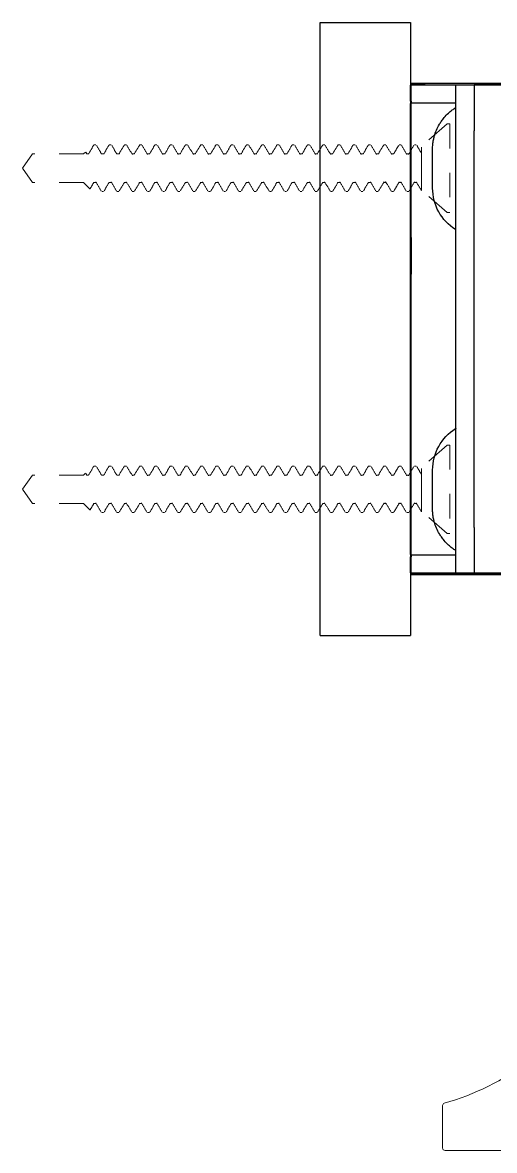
# Model space of a CAD drawing. Header units: inches. Extents: x -6.85 to -1.16, y -3.2 to 1.92.
# Drawn here: x -6.852 to -4.919, y -3.202 to 1.416 of the extents above; entities that cross this region are included whole.
import ezdxf

# ---------------------------------------------------------------- set-up
doc = ezdxf.new("R2010")
doc.units = ezdxf.units.IN
doc.header["$LTSCALE"] = 0.5
doc.header["$MEASUREMENT"] = 0
doc.linetypes.add('HIDDEN', pattern=[0.2, 0.1, -0.1])
doc.linetypes.add('HIDDEN2', pattern=[0.1875, 0.125, -0.0625])
doc.layers.get('0').update_dxf_attribs({"true_color": 0xc2ced6})
for name, color, linetype, lineweight in [('HEMBAR', 7, 'Continuous', 9), ('HEMBAR-ENDCAP', 7, 'Continuous', 9), ('SHADE-BRACKET', 7, 'Continuous', 30), ('SUB-BRACKET', 7, 'Continuous', 18), ('SUB-BRACKET_HARDWARE', 7, 'HIDDEN2', 5)]:
    doc.layers.add(name, color=color, linetype=linetype, lineweight=lineweight)
doc.layers.get('SUB-BRACKET').off()

# ---------------------------------------------------------------- blocks, each defined once
blk = doc.blocks.new('SCREW1-085580')
at = {"layer": 'SUB-BRACKET_HARDWARE', "extrusion": (0, 1, 0)}
for p, q in [((-5.4784, 2.9778), (-5.5844, 2.8856)), ((-5.4684, 2.9778), (-5.4784, 2.9778)), ((-5.4684, 2.9778), (-5.4684, 2.6158)), ((-6.9176, 2.8918), (-6.9254, 2.8918)), ((-6.8551, 2.8918), (-6.8629, 2.8918)), ((-6.7926, 2.8918), (-6.8004, 2.8918)), ((-6.7301, 2.8918), (-6.7379, 2.8918)), ((-6.6676, 2.8918), (-6.6754, 2.8918)), ((-6.6051, 2.8918), (-6.6129, 2.8918)), ((-6.5426, 2.8918), (-6.5504, 2.8918)), ((-6.4801, 2.8918), (-6.4879, 2.8918)), ((-6.4176, 2.8918), (-6.4254, 2.8918)), ((-6.3551, 2.8918), (-6.3629, 2.8918)), ((-6.2926, 2.8918), (-6.3004, 2.8918)), ((-6.2301, 2.8918), (-6.2379, 2.8918)), ((-6.1676, 2.8918), (-6.1754, 2.8918)), ((-6.1051, 2.8918), (-6.1129, 2.8918)), ((-6.0426, 2.8918), (-6.0504, 2.8918)), ((-5.9801, 2.8918), (-5.9879, 2.8918)), ((-5.9176, 2.8918), (-5.9254, 2.8918)), ((-5.8551, 2.8918), (-5.8629, 2.8918)), ((-5.7926, 2.8918), (-5.8004, 2.8918)), ((-5.7301, 2.8918), (-5.7379, 2.8918)), ((-5.6676, 2.8918), (-5.6754, 2.8918)), ((-5.6051, 2.8918), (-5.6129, 2.8918)), ((-5.5844, 2.7822), (-5.5844, 2.8856)), ((-7.2184, 2.7968), (-7.1776, 2.8551)), ((-6.9684, 2.8551), (-7.1776, 2.8551)), ((-6.9609, 2.8626), (-6.9684, 2.8551)), ((-6.9548, 2.8551), (-6.9587, 2.8617)), ((-6.9481, 2.8551), (-6.9548, 2.8551)), ((-6.8856, 2.8551), (-6.8949, 2.8551)), ((-6.8216, 2.8551), (-6.8324, 2.8551)), ((-6.7591, 2.8551), (-6.7699, 2.8551)), ((-6.6966, 2.8551), (-6.7074, 2.8551)), ((-6.6341, 2.8551), (-6.6449, 2.8551)), ((-6.5716, 2.8551), (-6.5824, 2.8551)), ((-6.5091, 2.8551), (-6.5199, 2.8551)), ((-6.4466, 2.8551), (-6.4574, 2.8551)), ((-6.3841, 2.8551), (-6.3949, 2.8551)), ((-6.3216, 2.8551), (-6.3324, 2.8551)), ((-6.2591, 2.8551), (-6.2699, 2.8551)), ((-6.1966, 2.8551), (-6.2074, 2.8551)), ((-6.1341, 2.8551), (-6.1449, 2.8551)), ((-6.0716, 2.8551), (-6.0824, 2.8551)), ((-6.0091, 2.8551), (-6.0199, 2.8551)), ((-5.9466, 2.8551), (-5.9574, 2.8551)), ((-5.8841, 2.8551), (-5.8949, 2.8551)), ((-5.8216, 2.8551), (-5.8324, 2.8551)), ((-5.7591, 2.8551), (-5.7699, 2.8551)), ((-5.6966, 2.8551), (-5.7074, 2.8551)), ((-5.6341, 2.8551), (-5.6464, 2.8551)), ((-7.2184, 2.7968), (-7.1776, 2.7385)), ((-6.9684, 2.7385), (-7.1776, 2.7385)), ((-6.9425, 2.7127), (-6.9684, 2.7385)), ((-6.9169, 2.7385), (-6.9276, 2.7385)), ((-6.8544, 2.7385), (-6.8651, 2.7385)), ((-6.7919, 2.7385), (-6.8026, 2.7385)), ((-6.7294, 2.7385), (-6.7401, 2.7385)), ((-6.6669, 2.7385), (-6.6776, 2.7385)), ((-6.6044, 2.7385), (-6.6151, 2.7385)), ((-6.5419, 2.7385), (-6.5526, 2.7385)), ((-6.4794, 2.7385), (-6.4901, 2.7385)), ((-6.4169, 2.7385), (-6.4276, 2.7385)), ((-6.3544, 2.7385), (-6.3651, 2.7385)), ((-6.2919, 2.7385), (-6.3026, 2.7385)), ((-6.2294, 2.7385), (-6.2401, 2.7385)), ((-6.1669, 2.7385), (-6.1776, 2.7385)), ((-6.1044, 2.7385), (-6.1151, 2.7385)), ((-6.0419, 2.7385), (-6.0526, 2.7385)), ((-5.9794, 2.7385), (-5.9901, 2.7385)), ((-5.9169, 2.7385), (-5.9276, 2.7385)), ((-5.8544, 2.7385), (-5.8651, 2.7385)), ((-5.7919, 2.7385), (-5.8026, 2.7385)), ((-5.7294, 2.7385), (-5.7401, 2.7385)), ((-5.7278, 2.7385), (-5.7294, 2.7385)), ((-5.6653, 2.7385), (-5.6776, 2.7385)), ((-5.6028, 2.7385), (-5.6151, 2.7385)), ((-5.5844, 2.7501), (-5.5844, 2.7051)), ((-6.8941, 2.7018), (-6.8863, 2.7018)), ((-6.8316, 2.7018), (-6.8238, 2.7018)), ((-6.7691, 2.7018), (-6.7613, 2.7018)), ((-6.7066, 2.7018), (-6.6988, 2.7018)), ((-6.6441, 2.7018), (-6.6363, 2.7018)), ((-6.5816, 2.7018), (-6.5738, 2.7018)), ((-6.5191, 2.7018), (-6.5113, 2.7018)), ((-6.4566, 2.7018), (-6.4488, 2.7018)), ((-6.3941, 2.7018), (-6.3863, 2.7018)), ((-6.3316, 2.7018), (-6.3238, 2.7018)), ((-6.2691, 2.7018), (-6.2613, 2.7018)), ((-6.2066, 2.7018), (-6.1988, 2.7018)), ((-6.1441, 2.7018), (-6.1363, 2.7018)), ((-6.0816, 2.7018), (-6.0738, 2.7018)), ((-6.0191, 2.7018), (-6.0113, 2.7018)), ((-5.9566, 2.7018), (-5.9488, 2.7018)), ((-5.8941, 2.7018), (-5.8863, 2.7018)), ((-5.8316, 2.7018), (-5.8238, 2.7018)), ((-5.7691, 2.7018), (-5.7613, 2.7018)), ((-5.7066, 2.7018), (-5.6988, 2.7018)), ((-5.6441, 2.7018), (-5.6363, 2.7018)), ((-5.4784, 2.6158), (-5.5844, 2.7079)), ((-5.4684, 2.6158), (-5.4784, 2.6158))]:
    blk.add_line(p, q, dxfattribs=at)
at = {"layer": 'SUB-BRACKET_HARDWARE'}
for points in [[(-6.9481, 2.8551), (-6.9411, 2.8667), (-6.9342, 2.8784), (-6.9273, 2.8902)], [(-6.9157, 2.8902), (-6.9083, 2.8776), (-6.9009, 2.8651), (-6.8949, 2.8551)], [(-6.8856, 2.8551), (-6.8786, 2.8667), (-6.8717, 2.8784), (-6.8648, 2.8902)], [(-6.8532, 2.8902), (-6.8458, 2.8776), (-6.8384, 2.8651), (-6.8324, 2.8551)], [(-6.8231, 2.8551), (-6.8161, 2.8667), (-6.8092, 2.8784), (-6.8023, 2.8902)], [(-6.7907, 2.8902), (-6.7833, 2.8776), (-6.7759, 2.8651), (-6.7684, 2.8527)], [(-6.7606, 2.8551), (-6.7536, 2.8667), (-6.7467, 2.8784), (-6.7398, 2.8902)], [(-6.7282, 2.8902), (-6.7208, 2.8776), (-6.7134, 2.8651), (-6.7059, 2.8527)], [(-6.6981, 2.8551), (-6.6911, 2.8667), (-6.6842, 2.8784), (-6.6773, 2.8902)], [(-6.6657, 2.8902), (-6.6583, 2.8776), (-6.6509, 2.8651), (-6.6434, 2.8527)], [(-6.6356, 2.8551), (-6.6286, 2.8667), (-6.6217, 2.8784), (-6.6148, 2.8902)], [(-6.6032, 2.8902), (-6.5958, 2.8776), (-6.5884, 2.8651), (-6.5809, 2.8527)], [(-6.5731, 2.8551), (-6.5661, 2.8667), (-6.5592, 2.8784), (-6.5523, 2.8902)], [(-6.5407, 2.8902), (-6.5333, 2.8776), (-6.5259, 2.8651), (-6.5184, 2.8527)], [(-6.5106, 2.8551), (-6.5036, 2.8667), (-6.4967, 2.8784), (-6.4898, 2.8902)], [(-6.4782, 2.8902), (-6.4708, 2.8776), (-6.4634, 2.8651), (-6.4559, 2.8527)], [(-6.4481, 2.8551), (-6.4411, 2.8667), (-6.4342, 2.8784), (-6.4273, 2.8902)], [(-6.4157, 2.8902), (-6.4083, 2.8776), (-6.4009, 2.8651), (-6.3934, 2.8527)], [(-6.3856, 2.8551), (-6.3786, 2.8667), (-6.3717, 2.8784), (-6.3648, 2.8902)], [(-6.3532, 2.8902), (-6.3458, 2.8776), (-6.3384, 2.8651), (-6.3309, 2.8527)], [(-6.3231, 2.8551), (-6.3161, 2.8667), (-6.3092, 2.8784), (-6.3023, 2.8902)], [(-6.2907, 2.8902), (-6.2833, 2.8776), (-6.2759, 2.8651), (-6.2684, 2.8527)], [(-6.2606, 2.8551), (-6.2536, 2.8667), (-6.2467, 2.8784), (-6.2398, 2.8902)], [(-6.2282, 2.8902), (-6.2208, 2.8776), (-6.2134, 2.8651), (-6.2059, 2.8527)], [(-6.1981, 2.8551), (-6.1911, 2.8667), (-6.1842, 2.8784), (-6.1773, 2.8902)], [(-6.1657, 2.8902), (-6.1583, 2.8776), (-6.1509, 2.8651), (-6.1434, 2.8527)], [(-6.1356, 2.8551), (-6.1286, 2.8667), (-6.1217, 2.8784), (-6.1148, 2.8902)], [(-6.1032, 2.8902), (-6.0958, 2.8776), (-6.0884, 2.8651), (-6.0809, 2.8527)], [(-6.0731, 2.8551), (-6.0661, 2.8667), (-6.0592, 2.8784), (-6.0523, 2.8902)], [(-6.0407, 2.8902), (-6.0333, 2.8776), (-6.0259, 2.8651), (-6.0184, 2.8527)], [(-6.0106, 2.8551), (-6.0036, 2.8667), (-5.9967, 2.8784), (-5.9898, 2.8902)], [(-5.9782, 2.8902), (-5.9708, 2.8776), (-5.9634, 2.8651), (-5.9559, 2.8527)], [(-5.9481, 2.8551), (-5.9411, 2.8667), (-5.9342, 2.8784), (-5.9273, 2.8902)], [(-5.9157, 2.8902), (-5.9083, 2.8776), (-5.9009, 2.8651), (-5.8934, 2.8527)], [(-5.8856, 2.8551), (-5.8786, 2.8667), (-5.8717, 2.8784), (-5.8648, 2.8902)], [(-5.8532, 2.8902), (-5.8458, 2.8776), (-5.8384, 2.8651), (-5.8309, 2.8527)], [(-5.8231, 2.8551), (-5.8161, 2.8667), (-5.8092, 2.8784), (-5.8023, 2.8902)], [(-5.7907, 2.8902), (-5.7833, 2.8776), (-5.7759, 2.8651), (-5.7684, 2.8527)], [(-5.7606, 2.8551), (-5.7536, 2.8667), (-5.7467, 2.8784), (-5.7398, 2.8902)], [(-5.7282, 2.8902), (-5.7208, 2.8776), (-5.7134, 2.8651), (-5.7059, 2.8527)], [(-5.6981, 2.8551), (-5.6958, 2.8588), (-5.6936, 2.8626), (-5.6914, 2.8663)], [(-5.6914, 2.8663), (-5.6867, 2.8743), (-5.682, 2.8822), (-5.6773, 2.8902)], [(-5.6657, 2.8902), (-5.6583, 2.8776), (-5.6509, 2.8651), (-5.6434, 2.8527)], [(-5.637, 2.8527), (-5.6295, 2.8651), (-5.6222, 2.8776), (-5.6148, 2.8902)], [(-5.6032, 2.8902), (-5.5969, 2.8796), (-5.5907, 2.8689), (-5.5844, 2.8584)], [(-5.5844, 2.782), (-5.5844, 2.782), (-5.5844, 2.7821), (-5.5844, 2.7822)], [(-6.9261, 2.7385), (-6.9312, 2.7301), (-6.9362, 2.7216), (-6.9412, 2.7131)], [(-6.8961, 2.7034), (-6.9034, 2.7159), (-6.9108, 2.7284), (-6.9183, 2.7409)], [(-6.8636, 2.7385), (-6.8706, 2.7268), (-6.8775, 2.7151), (-6.8844, 2.7034)], [(-6.8336, 2.7034), (-6.8409, 2.7159), (-6.8483, 2.7284), (-6.8558, 2.7409)], [(-6.8011, 2.7385), (-6.8081, 2.7268), (-6.815, 2.7151), (-6.8219, 2.7034)], [(-6.7711, 2.7034), (-6.7784, 2.7159), (-6.7858, 2.7284), (-6.7933, 2.7409)], [(-6.7386, 2.7385), (-6.7456, 2.7268), (-6.7525, 2.7151), (-6.7594, 2.7034)], [(-6.7086, 2.7034), (-6.7159, 2.7159), (-6.7233, 2.7284), (-6.7308, 2.7409)], [(-6.6761, 2.7385), (-6.6831, 2.7268), (-6.69, 2.7151), (-6.6969, 2.7034)], [(-6.6461, 2.7034), (-6.6534, 2.7159), (-6.6608, 2.7284), (-6.6683, 2.7409)], [(-6.6136, 2.7385), (-6.6206, 2.7268), (-6.6275, 2.7151), (-6.6344, 2.7034)], [(-6.5836, 2.7034), (-6.5909, 2.7159), (-6.5983, 2.7284), (-6.6058, 2.7409)], [(-6.5511, 2.7385), (-6.5581, 2.7268), (-6.565, 2.7151), (-6.5719, 2.7034)], [(-6.5211, 2.7034), (-6.5284, 2.7159), (-6.5358, 2.7284), (-6.5433, 2.7409)], [(-6.4886, 2.7385), (-6.4956, 2.7268), (-6.5025, 2.7151), (-6.5094, 2.7034)], [(-6.4586, 2.7034), (-6.4659, 2.7159), (-6.4733, 2.7284), (-6.4808, 2.7409)], [(-6.4261, 2.7385), (-6.4331, 2.7268), (-6.44, 2.7151), (-6.4469, 2.7034)], [(-6.3961, 2.7034), (-6.4034, 2.7159), (-6.4108, 2.7284), (-6.4183, 2.7409)], [(-6.3636, 2.7385), (-6.3706, 2.7268), (-6.3775, 2.7151), (-6.3844, 2.7034)], [(-6.3336, 2.7034), (-6.3409, 2.7159), (-6.3483, 2.7284), (-6.3558, 2.7409)], [(-6.3011, 2.7385), (-6.3081, 2.7268), (-6.315, 2.7151), (-6.3219, 2.7034)], [(-6.2711, 2.7034), (-6.2784, 2.7159), (-6.2858, 2.7284), (-6.2933, 2.7409)], [(-6.2386, 2.7385), (-6.2456, 2.7268), (-6.2525, 2.7151), (-6.2594, 2.7034)], [(-6.2086, 2.7034), (-6.2159, 2.7159), (-6.2233, 2.7284), (-6.2308, 2.7409)], [(-6.1761, 2.7385), (-6.1831, 2.7268), (-6.19, 2.7151), (-6.1969, 2.7034)], [(-6.1461, 2.7034), (-6.1534, 2.7159), (-6.1608, 2.7284), (-6.1683, 2.7409)], [(-6.1136, 2.7385), (-6.1206, 2.7268), (-6.1275, 2.7151), (-6.1344, 2.7034)], [(-6.0836, 2.7034), (-6.0909, 2.7159), (-6.0983, 2.7284), (-6.1058, 2.7409)], [(-6.0511, 2.7385), (-6.0581, 2.7268), (-6.065, 2.7151), (-6.0719, 2.7034)], [(-6.0211, 2.7034), (-6.0284, 2.7159), (-6.0358, 2.7284), (-6.0433, 2.7409)], [(-5.9886, 2.7385), (-5.9956, 2.7268), (-6.0025, 2.7151), (-6.0094, 2.7034)], [(-5.9586, 2.7034), (-5.9659, 2.7159), (-5.9733, 2.7284), (-5.9808, 2.7409)], [(-5.9261, 2.7385), (-5.9331, 2.7268), (-5.94, 2.7151), (-5.9469, 2.7034)], [(-5.8961, 2.7034), (-5.9034, 2.7159), (-5.9108, 2.7284), (-5.9183, 2.7409)], [(-5.8636, 2.7385), (-5.8706, 2.7268), (-5.8775, 2.7151), (-5.8844, 2.7034)], [(-5.8336, 2.7034), (-5.8409, 2.7159), (-5.8483, 2.7284), (-5.8558, 2.7409)], [(-5.8011, 2.7385), (-5.8081, 2.7268), (-5.815, 2.7151), (-5.8219, 2.7034)], [(-5.7711, 2.7034), (-5.7784, 2.7159), (-5.7858, 2.7284), (-5.7933, 2.7409)], [(-5.7386, 2.7385), (-5.7456, 2.7268), (-5.7525, 2.7151), (-5.7594, 2.7034)], [(-5.7372, 2.7409), (-5.7377, 2.7401), (-5.7381, 2.7393), (-5.7386, 2.7385)], [(-5.7086, 2.7034), (-5.7159, 2.7159), (-5.7233, 2.7284), (-5.7308, 2.7409)], [(-5.6747, 2.7409), (-5.6803, 2.7316), (-5.6858, 2.7222), (-5.6914, 2.7129)], [(-5.6461, 2.7034), (-5.6534, 2.7159), (-5.6608, 2.7284), (-5.6683, 2.7409)], [(-5.6122, 2.7409), (-5.6197, 2.7284), (-5.6271, 2.7159), (-5.6344, 2.7034)], [(-5.5844, 2.7048), (-5.5915, 2.7168), (-5.5986, 2.7289), (-5.6058, 2.7409)], [(-5.6914, 2.7129), (-5.6932, 2.7097), (-5.6951, 2.7066), (-5.6969, 2.7034)]]:
    blk.add_open_spline(points, degree=3, dxfattribs=at)
for points, knots in [([(-6.9273, 2.8902), (-6.9272, 2.8903), (-6.9271, 2.8904), (-6.9265, 2.8914), (-6.9259, 2.8918), (-6.9254, 2.8918)], [-0.04485814, -0.04485814, -0.04485814, -0.04485814, -0.03905563, -0.03905563, 0, 0, 0, 0]), ([(-6.8648, 2.8902), (-6.8647, 2.8904), (-6.8646, 2.8905), (-6.8639, 2.8914), (-6.8634, 2.8918), (-6.8629, 2.8918)], [-0.04485565, -0.04485565, -0.04485565, -0.04485565, -0.03658698, -0.03658698, 0, 0, 0, 0]), ([(-6.8023, 2.8902), (-6.8022, 2.8904), (-6.8021, 2.8905), (-6.8014, 2.8914), (-6.8009, 2.8918), (-6.8004, 2.8918)], [-0.04485565, -0.04485565, -0.04485565, -0.04485565, -0.03658698, -0.03658698, 0, 0, 0, 0]), ([(-6.7398, 2.8902), (-6.7397, 2.8904), (-6.7396, 2.8905), (-6.7389, 2.8914), (-6.7384, 2.8918), (-6.7379, 2.8918)], [-0.04485565, -0.04485565, -0.04485565, -0.04485565, -0.03658698, -0.03658698, 0, 0, 0, 0]), ([(-6.6773, 2.8902), (-6.6772, 2.8904), (-6.6771, 2.8905), (-6.6764, 2.8914), (-6.6759, 2.8918), (-6.6754, 2.8918)], [-0.04485565, -0.04485565, -0.04485565, -0.04485565, -0.03658698, -0.03658698, 0, 0, 0, 0]), ([(-6.6148, 2.8902), (-6.6147, 2.8904), (-6.6146, 2.8905), (-6.6139, 2.8914), (-6.6134, 2.8918), (-6.6129, 2.8918)], [-0.04485565, -0.04485565, -0.04485565, -0.04485565, -0.03658698, -0.03658698, 0, 0, 0, 0]), ([(-6.5523, 2.8902), (-6.5522, 2.8904), (-6.5521, 2.8905), (-6.5514, 2.8914), (-6.5509, 2.8918), (-6.5504, 2.8918)], [-0.04485565, -0.04485565, -0.04485565, -0.04485565, -0.03658698, -0.03658698, 0, 0, 0, 0]), ([(-6.4898, 2.8902), (-6.4897, 2.8904), (-6.4896, 2.8905), (-6.4889, 2.8914), (-6.4884, 2.8918), (-6.4879, 2.8918)], [-0.04485565, -0.04485565, -0.04485565, -0.04485565, -0.03658698, -0.03658698, 0, 0, 0, 0]), ([(-6.4273, 2.8902), (-6.4272, 2.8904), (-6.4271, 2.8905), (-6.4264, 2.8914), (-6.4259, 2.8918), (-6.4254, 2.8918)], [-0.04485565, -0.04485565, -0.04485565, -0.04485565, -0.03658698, -0.03658698, 0, 0, 0, 0]), ([(-6.3648, 2.8902), (-6.3647, 2.8904), (-6.3646, 2.8905), (-6.3639, 2.8914), (-6.3634, 2.8918), (-6.3629, 2.8918)], [-0.04485565, -0.04485565, -0.04485565, -0.04485565, -0.03658698, -0.03658698, 0, 0, 0, 0]), ([(-6.3023, 2.8902), (-6.3022, 2.8904), (-6.3021, 2.8905), (-6.3014, 2.8914), (-6.3009, 2.8918), (-6.3004, 2.8918)], [-0.04485565, -0.04485565, -0.04485565, -0.04485565, -0.03658698, -0.03658698, 0, 0, 0, 0]), ([(-6.2398, 2.8902), (-6.2397, 2.8904), (-6.2396, 2.8905), (-6.2389, 2.8914), (-6.2384, 2.8918), (-6.2379, 2.8918)], [-0.04485565, -0.04485565, -0.04485565, -0.04485565, -0.03658698, -0.03658698, 0, 0, 0, 0]), ([(-6.1773, 2.8902), (-6.1772, 2.8904), (-6.1771, 2.8905), (-6.1764, 2.8914), (-6.1759, 2.8918), (-6.1754, 2.8918)], [-0.04485565, -0.04485565, -0.04485565, -0.04485565, -0.03658698, -0.03658698, 0, 0, 0, 0]), ([(-6.1148, 2.8902), (-6.1147, 2.8904), (-6.1146, 2.8905), (-6.1139, 2.8914), (-6.1134, 2.8918), (-6.1129, 2.8918)], [-0.04485565, -0.04485565, -0.04485565, -0.04485565, -0.03658698, -0.03658698, 0, 0, 0, 0]), ([(-6.0523, 2.8902), (-6.0522, 2.8904), (-6.0521, 2.8905), (-6.0514, 2.8914), (-6.0509, 2.8918), (-6.0504, 2.8918)], [-0.04485565, -0.04485565, -0.04485565, -0.04485565, -0.03658698, -0.03658698, 0, 0, 0, 0]), ([(-5.9898, 2.8902), (-5.9897, 2.8904), (-5.9896, 2.8905), (-5.9889, 2.8914), (-5.9884, 2.8918), (-5.9879, 2.8918)], [-0.04485565, -0.04485565, -0.04485565, -0.04485565, -0.03658698, -0.03658698, 0, 0, 0, 0]), ([(-5.9273, 2.8902), (-5.9272, 2.8904), (-5.9271, 2.8905), (-5.9264, 2.8914), (-5.9259, 2.8918), (-5.9254, 2.8918)], [-0.04485565, -0.04485565, -0.04485565, -0.04485565, -0.03658698, -0.03658698, 0, 0, 0, 0]), ([(-5.8648, 2.8902), (-5.8647, 2.8904), (-5.8646, 2.8905), (-5.8639, 2.8914), (-5.8634, 2.8918), (-5.8629, 2.8918)], [-0.04485565, -0.04485565, -0.04485565, -0.04485565, -0.03658698, -0.03658698, 0, 0, 0, 0]), ([(-5.8023, 2.8902), (-5.8022, 2.8904), (-5.8021, 2.8905), (-5.8014, 2.8914), (-5.8009, 2.8918), (-5.8004, 2.8918)], [-0.04485565, -0.04485565, -0.04485565, -0.04485565, -0.03658698, -0.03658698, 0, 0, 0, 0]), ([(-5.7398, 2.8902), (-5.7397, 2.8904), (-5.7396, 2.8905), (-5.7389, 2.8914), (-5.7384, 2.8918), (-5.7379, 2.8918)], [-0.04485565, -0.04485565, -0.04485565, -0.04485565, -0.03658698, -0.03658698, 0, 0, 0, 0]), ([(-5.5844, 2.782), (-5.5844, 2.7766), (-5.5844, 2.7713), (-5.5844, 2.7606), (-5.5844, 2.7553), (-5.5844, 2.7501)], [0.00052677, 0.00052677, 0.00052677, 0.00052677, 0.041336, 0.041336, 0.08267188, 0.08267188, 0.08267188, 0.08267188]), ([(-5.7278, 2.7385), (-5.7284, 2.7385), (-5.7289, 2.7387), (-5.7299, 2.7396), (-5.7303, 2.7401), (-5.7308, 2.7409)], [0, 0, 0, 0, 0.02263878, 0.02263878, 0.04305706, 0.04305706, 0.04305706, 0.04305706]), ([(-6.9425, 2.7127), (-6.9421, 2.7122), (-6.9417, 2.7124), (-6.9412, 2.7131), (-6.9412, 2.7131), (-6.9412, 2.7131)], [0, 0, 0, 0, 0.04340202, 0.04340202, 0.04418271, 0.04418271, 0.04418271, 0.04418271])]:
    blk.add_open_spline(points, degree=3, knots=knots, dxfattribs=at)
blk = doc.blocks.new('SCREW2-085580')
at = {"layer": 'SUB-BRACKET_HARDWARE', "extrusion": (0, 1, 0)}
for p, q in [((-5.4784, 1.6628), (-5.5844, 1.5706)), ((-5.4684, 1.6628), (-5.4784, 1.6628)), ((-5.4684, 1.6628), (-5.4684, 1.3008)), ((-6.9176, 1.5768), (-6.9254, 1.5768)), ((-6.8551, 1.5768), (-6.8629, 1.5768)), ((-6.7926, 1.5768), (-6.8004, 1.5768)), ((-6.7301, 1.5768), (-6.7379, 1.5768)), ((-6.6676, 1.5768), (-6.6754, 1.5768)), ((-6.6051, 1.5768), (-6.6129, 1.5768)), ((-6.5426, 1.5768), (-6.5504, 1.5768)), ((-6.4801, 1.5768), (-6.4879, 1.5768)), ((-6.4176, 1.5768), (-6.4254, 1.5768)), ((-6.3551, 1.5768), (-6.3629, 1.5768)), ((-6.2926, 1.5768), (-6.3004, 1.5768)), ((-6.2301, 1.5768), (-6.2379, 1.5768)), ((-6.1676, 1.5768), (-6.1754, 1.5768)), ((-6.1051, 1.5768), (-6.1129, 1.5768)), ((-6.0426, 1.5768), (-6.0504, 1.5768)), ((-5.9801, 1.5768), (-5.9879, 1.5768)), ((-5.9176, 1.5768), (-5.9254, 1.5768)), ((-5.8551, 1.5768), (-5.8629, 1.5768)), ((-5.7926, 1.5768), (-5.8004, 1.5768)), ((-5.7301, 1.5768), (-5.7379, 1.5768)), ((-5.6676, 1.5768), (-5.6754, 1.5768)), ((-5.6051, 1.5768), (-5.6129, 1.5768)), ((-5.5844, 1.4672), (-5.5844, 1.5706)), ((-7.2184, 1.4818), (-7.1776, 1.5401)), ((-6.9684, 1.5401), (-7.1776, 1.5401)), ((-6.9609, 1.5476), (-6.9684, 1.5401)), ((-6.9548, 1.5401), (-6.9587, 1.5467)), ((-6.9481, 1.5401), (-6.9548, 1.5401)), ((-6.8856, 1.5401), (-6.8949, 1.5401)), ((-6.8216, 1.5401), (-6.8324, 1.5401)), ((-6.7591, 1.5401), (-6.7699, 1.5401)), ((-6.6966, 1.5401), (-6.7074, 1.5401)), ((-6.6341, 1.5401), (-6.6449, 1.5401)), ((-6.5716, 1.5401), (-6.5824, 1.5401)), ((-6.5091, 1.5401), (-6.5199, 1.5401)), ((-6.4466, 1.5401), (-6.4574, 1.5401)), ((-6.3841, 1.5401), (-6.3949, 1.5401)), ((-6.3216, 1.5401), (-6.3324, 1.5401)), ((-6.2591, 1.5401), (-6.2699, 1.5401)), ((-6.1966, 1.5401), (-6.2074, 1.5401)), ((-6.1341, 1.5401), (-6.1449, 1.5401)), ((-6.0716, 1.5401), (-6.0824, 1.5401)), ((-6.0091, 1.5401), (-6.0199, 1.5401)), ((-5.9466, 1.5401), (-5.9574, 1.5401)), ((-5.8841, 1.5401), (-5.8949, 1.5401)), ((-5.8216, 1.5401), (-5.8324, 1.5401)), ((-5.7591, 1.5401), (-5.7699, 1.5401)), ((-5.6966, 1.5401), (-5.7074, 1.5401)), ((-5.6341, 1.5401), (-5.6464, 1.5401)), ((-7.2184, 1.4818), (-7.1776, 1.4235)), ((-5.5844, 1.4351), (-5.5844, 1.3901)), ((-6.9684, 1.4235), (-7.1776, 1.4235)), ((-6.9425, 1.3977), (-6.9684, 1.4235)), ((-6.9169, 1.4235), (-6.9276, 1.4235)), ((-6.8941, 1.3868), (-6.8863, 1.3868)), ((-6.8544, 1.4235), (-6.8651, 1.4235)), ((-6.8316, 1.3868), (-6.8238, 1.3868)), ((-6.7919, 1.4235), (-6.8026, 1.4235)), ((-6.7691, 1.3868), (-6.7613, 1.3868)), ((-6.7294, 1.4235), (-6.7401, 1.4235)), ((-6.7066, 1.3868), (-6.6988, 1.3868)), ((-6.6669, 1.4235), (-6.6776, 1.4235)), ((-6.6441, 1.3868), (-6.6363, 1.3868)), ((-6.6044, 1.4235), (-6.6151, 1.4235)), ((-6.5816, 1.3868), (-6.5738, 1.3868)), ((-6.5419, 1.4235), (-6.5526, 1.4235)), ((-6.5191, 1.3868), (-6.5113, 1.3868)), ((-6.4794, 1.4235), (-6.4901, 1.4235)), ((-6.4566, 1.3868), (-6.4488, 1.3868)), ((-6.4169, 1.4235), (-6.4276, 1.4235)), ((-6.3941, 1.3868), (-6.3863, 1.3868)), ((-6.3544, 1.4235), (-6.3651, 1.4235)), ((-6.3316, 1.3868), (-6.3238, 1.3868)), ((-6.2919, 1.4235), (-6.3026, 1.4235)), ((-6.2691, 1.3868), (-6.2613, 1.3868)), ((-6.2294, 1.4235), (-6.2401, 1.4235)), ((-6.2066, 1.3868), (-6.1988, 1.3868)), ((-6.1669, 1.4235), (-6.1776, 1.4235)), ((-6.1441, 1.3868), (-6.1363, 1.3868)), ((-6.1044, 1.4235), (-6.1151, 1.4235)), ((-6.0816, 1.3868), (-6.0738, 1.3868)), ((-6.0419, 1.4235), (-6.0526, 1.4235)), ((-6.0191, 1.3868), (-6.0113, 1.3868)), ((-5.9794, 1.4235), (-5.9901, 1.4235)), ((-5.9566, 1.3868), (-5.9488, 1.3868)), ((-5.9169, 1.4235), (-5.9276, 1.4235)), ((-5.8941, 1.3868), (-5.8863, 1.3868)), ((-5.8544, 1.4235), (-5.8651, 1.4235)), ((-5.8316, 1.3868), (-5.8238, 1.3868)), ((-5.7919, 1.4235), (-5.8026, 1.4235)), ((-5.7691, 1.3868), (-5.7613, 1.3868)), ((-5.7294, 1.4235), (-5.7401, 1.4235)), ((-5.7278, 1.4235), (-5.7294, 1.4235)), ((-5.7066, 1.3868), (-5.6988, 1.3868)), ((-5.6653, 1.4235), (-5.6776, 1.4235)), ((-5.6441, 1.3868), (-5.6363, 1.3868)), ((-5.6028, 1.4235), (-5.6151, 1.4235)), ((-5.4784, 1.3008), (-5.5844, 1.3929)), ((-5.4684, 1.3008), (-5.4784, 1.3008))]:
    blk.add_line(p, q, dxfattribs=at)
at = {"layer": 'SUB-BRACKET_HARDWARE'}
for points in [[(-6.9481, 1.5401), (-6.9411, 1.5517), (-6.9342, 1.5634), (-6.9273, 1.5752)], [(-6.9157, 1.5752), (-6.9083, 1.5626), (-6.9009, 1.5501), (-6.8949, 1.5401)], [(-6.8856, 1.5401), (-6.8786, 1.5517), (-6.8717, 1.5634), (-6.8648, 1.5752)], [(-6.8532, 1.5752), (-6.8458, 1.5626), (-6.8384, 1.5501), (-6.8324, 1.5401)], [(-6.8231, 1.5401), (-6.8161, 1.5517), (-6.8092, 1.5634), (-6.8023, 1.5752)], [(-6.7907, 1.5752), (-6.7833, 1.5626), (-6.7759, 1.5501), (-6.7684, 1.5377)], [(-6.7606, 1.5401), (-6.7536, 1.5517), (-6.7467, 1.5634), (-6.7398, 1.5752)], [(-6.7282, 1.5752), (-6.7208, 1.5626), (-6.7134, 1.5501), (-6.7059, 1.5377)], [(-6.6981, 1.5401), (-6.6911, 1.5517), (-6.6842, 1.5634), (-6.6773, 1.5752)], [(-6.6657, 1.5752), (-6.6583, 1.5626), (-6.6509, 1.5501), (-6.6434, 1.5377)], [(-6.6356, 1.5401), (-6.6286, 1.5517), (-6.6217, 1.5634), (-6.6148, 1.5752)], [(-6.6032, 1.5752), (-6.5958, 1.5626), (-6.5884, 1.5501), (-6.5809, 1.5377)], [(-6.5731, 1.5401), (-6.5661, 1.5517), (-6.5592, 1.5634), (-6.5523, 1.5752)], [(-6.5407, 1.5752), (-6.5333, 1.5626), (-6.5259, 1.5501), (-6.5184, 1.5377)], [(-6.5106, 1.5401), (-6.5036, 1.5517), (-6.4967, 1.5634), (-6.4898, 1.5752)], [(-6.4782, 1.5752), (-6.4708, 1.5626), (-6.4634, 1.5501), (-6.4559, 1.5377)], [(-6.4481, 1.5401), (-6.4411, 1.5517), (-6.4342, 1.5634), (-6.4273, 1.5752)], [(-6.4157, 1.5752), (-6.4083, 1.5626), (-6.4009, 1.5501), (-6.3934, 1.5377)], [(-6.3856, 1.5401), (-6.3786, 1.5517), (-6.3717, 1.5634), (-6.3648, 1.5752)], [(-6.3532, 1.5752), (-6.3458, 1.5626), (-6.3384, 1.5501), (-6.3309, 1.5377)], [(-6.3231, 1.5401), (-6.3161, 1.5517), (-6.3092, 1.5634), (-6.3023, 1.5752)], [(-6.2907, 1.5752), (-6.2833, 1.5626), (-6.2759, 1.5501), (-6.2684, 1.5377)], [(-6.2606, 1.5401), (-6.2536, 1.5517), (-6.2467, 1.5634), (-6.2398, 1.5752)], [(-6.2282, 1.5752), (-6.2208, 1.5626), (-6.2134, 1.5501), (-6.2059, 1.5377)], [(-6.1981, 1.5401), (-6.1911, 1.5517), (-6.1842, 1.5634), (-6.1773, 1.5752)], [(-6.1657, 1.5752), (-6.1583, 1.5626), (-6.1509, 1.5501), (-6.1434, 1.5377)], [(-6.1356, 1.5401), (-6.1286, 1.5517), (-6.1217, 1.5634), (-6.1148, 1.5752)], [(-6.1032, 1.5752), (-6.0958, 1.5626), (-6.0884, 1.5501), (-6.0809, 1.5377)], [(-6.0731, 1.5401), (-6.0661, 1.5517), (-6.0592, 1.5634), (-6.0523, 1.5752)], [(-6.0407, 1.5752), (-6.0333, 1.5626), (-6.0259, 1.5501), (-6.0184, 1.5377)], [(-6.0106, 1.5401), (-6.0036, 1.5517), (-5.9967, 1.5634), (-5.9898, 1.5752)], [(-5.9782, 1.5752), (-5.9708, 1.5626), (-5.9634, 1.5501), (-5.9559, 1.5377)], [(-5.9481, 1.5401), (-5.9411, 1.5517), (-5.9342, 1.5634), (-5.9273, 1.5752)], [(-5.9157, 1.5752), (-5.9083, 1.5626), (-5.9009, 1.5501), (-5.8934, 1.5377)], [(-5.8856, 1.5401), (-5.8786, 1.5517), (-5.8717, 1.5634), (-5.8648, 1.5752)], [(-5.8532, 1.5752), (-5.8458, 1.5626), (-5.8384, 1.5501), (-5.8309, 1.5377)], [(-5.8231, 1.5401), (-5.8161, 1.5517), (-5.8092, 1.5634), (-5.8023, 1.5752)], [(-5.7907, 1.5752), (-5.7833, 1.5626), (-5.7759, 1.5501), (-5.7684, 1.5377)], [(-5.7606, 1.5401), (-5.7536, 1.5517), (-5.7467, 1.5634), (-5.7398, 1.5752)], [(-5.7282, 1.5752), (-5.7208, 1.5626), (-5.7134, 1.5501), (-5.7059, 1.5377)], [(-5.6914, 1.5513), (-5.6867, 1.5593), (-5.682, 1.5672), (-5.6773, 1.5752)], [(-5.6657, 1.5752), (-5.6583, 1.5626), (-5.6509, 1.5501), (-5.6434, 1.5377)], [(-5.637, 1.5377), (-5.6295, 1.5501), (-5.6222, 1.5626), (-5.6148, 1.5752)], [(-5.6032, 1.5752), (-5.5969, 1.5646), (-5.5907, 1.5539), (-5.5844, 1.5434)], [(-5.6981, 1.5401), (-5.6958, 1.5438), (-5.6936, 1.5476), (-5.6914, 1.5513)], [(-5.5844, 1.467), (-5.5844, 1.467), (-5.5844, 1.4671), (-5.5844, 1.4672)], [(-6.9261, 1.4235), (-6.9312, 1.4151), (-6.9362, 1.4066), (-6.9412, 1.3981)], [(-6.8961, 1.3884), (-6.9034, 1.4009), (-6.9108, 1.4134), (-6.9183, 1.4259)], [(-6.8636, 1.4235), (-6.8706, 1.4118), (-6.8775, 1.4001), (-6.8844, 1.3884)], [(-6.8336, 1.3884), (-6.8409, 1.4009), (-6.8483, 1.4134), (-6.8558, 1.4259)], [(-6.8011, 1.4235), (-6.8081, 1.4118), (-6.815, 1.4001), (-6.8219, 1.3884)], [(-6.7711, 1.3884), (-6.7784, 1.4009), (-6.7858, 1.4134), (-6.7933, 1.4259)], [(-6.7386, 1.4235), (-6.7456, 1.4118), (-6.7525, 1.4001), (-6.7594, 1.3884)], [(-6.7086, 1.3884), (-6.7159, 1.4009), (-6.7233, 1.4134), (-6.7308, 1.4259)], [(-6.6761, 1.4235), (-6.6831, 1.4118), (-6.69, 1.4001), (-6.6969, 1.3884)], [(-6.6461, 1.3884), (-6.6534, 1.4009), (-6.6608, 1.4134), (-6.6683, 1.4259)], [(-6.6136, 1.4235), (-6.6206, 1.4118), (-6.6275, 1.4001), (-6.6344, 1.3884)], [(-6.5836, 1.3884), (-6.5909, 1.4009), (-6.5983, 1.4134), (-6.6058, 1.4259)], [(-6.5511, 1.4235), (-6.5581, 1.4118), (-6.565, 1.4001), (-6.5719, 1.3884)], [(-6.5211, 1.3884), (-6.5284, 1.4009), (-6.5358, 1.4134), (-6.5433, 1.4259)], [(-6.4886, 1.4235), (-6.4956, 1.4118), (-6.5025, 1.4001), (-6.5094, 1.3884)], [(-6.4586, 1.3884), (-6.4659, 1.4009), (-6.4733, 1.4134), (-6.4808, 1.4259)], [(-6.4261, 1.4235), (-6.4331, 1.4118), (-6.44, 1.4001), (-6.4469, 1.3884)], [(-6.3961, 1.3884), (-6.4034, 1.4009), (-6.4108, 1.4134), (-6.4183, 1.4259)], [(-6.3636, 1.4235), (-6.3706, 1.4118), (-6.3775, 1.4001), (-6.3844, 1.3884)], [(-6.3336, 1.3884), (-6.3409, 1.4009), (-6.3483, 1.4134), (-6.3558, 1.4259)], [(-6.3011, 1.4235), (-6.3081, 1.4118), (-6.315, 1.4001), (-6.3219, 1.3884)], [(-6.2711, 1.3884), (-6.2784, 1.4009), (-6.2858, 1.4134), (-6.2933, 1.4259)], [(-6.2386, 1.4235), (-6.2456, 1.4118), (-6.2525, 1.4001), (-6.2594, 1.3884)], [(-6.2086, 1.3884), (-6.2159, 1.4009), (-6.2233, 1.4134), (-6.2308, 1.4259)], [(-6.1761, 1.4235), (-6.1831, 1.4118), (-6.19, 1.4001), (-6.1969, 1.3884)], [(-6.1461, 1.3884), (-6.1534, 1.4009), (-6.1608, 1.4134), (-6.1683, 1.4259)], [(-6.1136, 1.4235), (-6.1206, 1.4118), (-6.1275, 1.4001), (-6.1344, 1.3884)], [(-6.0836, 1.3884), (-6.0909, 1.4009), (-6.0983, 1.4134), (-6.1058, 1.4259)], [(-6.0511, 1.4235), (-6.0581, 1.4118), (-6.065, 1.4001), (-6.0719, 1.3884)], [(-6.0211, 1.3884), (-6.0284, 1.4009), (-6.0358, 1.4134), (-6.0433, 1.4259)], [(-5.9886, 1.4235), (-5.9956, 1.4118), (-6.0025, 1.4001), (-6.0094, 1.3884)], [(-5.9586, 1.3884), (-5.9659, 1.4009), (-5.9733, 1.4134), (-5.9808, 1.4259)], [(-5.9261, 1.4235), (-5.9331, 1.4118), (-5.94, 1.4001), (-5.9469, 1.3884)], [(-5.8961, 1.3884), (-5.9034, 1.4009), (-5.9108, 1.4134), (-5.9183, 1.4259)], [(-5.8636, 1.4235), (-5.8706, 1.4118), (-5.8775, 1.4001), (-5.8844, 1.3884)], [(-5.8336, 1.3884), (-5.8409, 1.4009), (-5.8483, 1.4134), (-5.8558, 1.4259)], [(-5.8011, 1.4235), (-5.8081, 1.4118), (-5.815, 1.4001), (-5.8219, 1.3884)], [(-5.7711, 1.3884), (-5.7784, 1.4009), (-5.7858, 1.4134), (-5.7933, 1.4259)], [(-5.7386, 1.4235), (-5.7456, 1.4118), (-5.7525, 1.4001), (-5.7594, 1.3884)], [(-5.7372, 1.4259), (-5.7377, 1.4251), (-5.7381, 1.4243), (-5.7386, 1.4235)], [(-5.7086, 1.3884), (-5.7159, 1.4009), (-5.7233, 1.4134), (-5.7308, 1.4259)], [(-5.6914, 1.3979), (-5.6932, 1.3947), (-5.6951, 1.3916), (-5.6969, 1.3884)], [(-5.6747, 1.4259), (-5.6803, 1.4166), (-5.6858, 1.4072), (-5.6914, 1.3979)], [(-5.6461, 1.3884), (-5.6534, 1.4009), (-5.6608, 1.4134), (-5.6683, 1.4259)], [(-5.6122, 1.4259), (-5.6197, 1.4134), (-5.6271, 1.4009), (-5.6344, 1.3884)], [(-5.5844, 1.3898), (-5.5915, 1.4018), (-5.5986, 1.4139), (-5.6058, 1.4259)]]:
    blk.add_open_spline(points, degree=3, dxfattribs=at)
for points, knots in [([(-6.9273, 1.5752), (-6.9272, 1.5753), (-6.9271, 1.5754), (-6.9265, 1.5764), (-6.9259, 1.5768), (-6.9254, 1.5768)], [-0.04485814, -0.04485814, -0.04485814, -0.04485814, -0.03905563, -0.03905563, 0, 0, 0, 0]), ([(-6.8648, 1.5752), (-6.8647, 1.5754), (-6.8646, 1.5755), (-6.8639, 1.5764), (-6.8634, 1.5768), (-6.8629, 1.5768)], [-0.04485565, -0.04485565, -0.04485565, -0.04485565, -0.03658698, -0.03658698, 0, 0, 0, 0]), ([(-6.8023, 1.5752), (-6.8022, 1.5754), (-6.8021, 1.5755), (-6.8014, 1.5764), (-6.8009, 1.5768), (-6.8004, 1.5768)], [-0.04485565, -0.04485565, -0.04485565, -0.04485565, -0.03658698, -0.03658698, 0, 0, 0, 0]), ([(-6.7398, 1.5752), (-6.7397, 1.5754), (-6.7396, 1.5755), (-6.7389, 1.5764), (-6.7384, 1.5768), (-6.7379, 1.5768)], [-0.04485565, -0.04485565, -0.04485565, -0.04485565, -0.03658698, -0.03658698, 0, 0, 0, 0]), ([(-6.6773, 1.5752), (-6.6772, 1.5754), (-6.6771, 1.5755), (-6.6764, 1.5764), (-6.6759, 1.5768), (-6.6754, 1.5768)], [-0.04485565, -0.04485565, -0.04485565, -0.04485565, -0.03658698, -0.03658698, 0, 0, 0, 0]), ([(-6.6148, 1.5752), (-6.6147, 1.5754), (-6.6146, 1.5755), (-6.6139, 1.5764), (-6.6134, 1.5768), (-6.6129, 1.5768)], [-0.04485565, -0.04485565, -0.04485565, -0.04485565, -0.03658698, -0.03658698, 0, 0, 0, 0]), ([(-6.5523, 1.5752), (-6.5522, 1.5754), (-6.5521, 1.5755), (-6.5514, 1.5764), (-6.5509, 1.5768), (-6.5504, 1.5768)], [-0.04485565, -0.04485565, -0.04485565, -0.04485565, -0.03658698, -0.03658698, 0, 0, 0, 0]), ([(-6.4898, 1.5752), (-6.4897, 1.5754), (-6.4896, 1.5755), (-6.4889, 1.5764), (-6.4884, 1.5768), (-6.4879, 1.5768)], [-0.04485565, -0.04485565, -0.04485565, -0.04485565, -0.03658698, -0.03658698, 0, 0, 0, 0]), ([(-6.4273, 1.5752), (-6.4272, 1.5754), (-6.4271, 1.5755), (-6.4264, 1.5764), (-6.4259, 1.5768), (-6.4254, 1.5768)], [-0.04485565, -0.04485565, -0.04485565, -0.04485565, -0.03658698, -0.03658698, 0, 0, 0, 0]), ([(-6.3648, 1.5752), (-6.3647, 1.5754), (-6.3646, 1.5755), (-6.3639, 1.5764), (-6.3634, 1.5768), (-6.3629, 1.5768)], [-0.04485565, -0.04485565, -0.04485565, -0.04485565, -0.03658698, -0.03658698, 0, 0, 0, 0]), ([(-6.3023, 1.5752), (-6.3022, 1.5754), (-6.3021, 1.5755), (-6.3014, 1.5764), (-6.3009, 1.5768), (-6.3004, 1.5768)], [-0.04485565, -0.04485565, -0.04485565, -0.04485565, -0.03658698, -0.03658698, 0, 0, 0, 0]), ([(-6.2398, 1.5752), (-6.2397, 1.5754), (-6.2396, 1.5755), (-6.2389, 1.5764), (-6.2384, 1.5768), (-6.2379, 1.5768)], [-0.04485565, -0.04485565, -0.04485565, -0.04485565, -0.03658698, -0.03658698, 0, 0, 0, 0]), ([(-6.1773, 1.5752), (-6.1772, 1.5754), (-6.1771, 1.5755), (-6.1764, 1.5764), (-6.1759, 1.5768), (-6.1754, 1.5768)], [-0.04485565, -0.04485565, -0.04485565, -0.04485565, -0.03658698, -0.03658698, 0, 0, 0, 0]), ([(-6.1148, 1.5752), (-6.1147, 1.5754), (-6.1146, 1.5755), (-6.1139, 1.5764), (-6.1134, 1.5768), (-6.1129, 1.5768)], [-0.04485565, -0.04485565, -0.04485565, -0.04485565, -0.03658698, -0.03658698, 0, 0, 0, 0]), ([(-6.0523, 1.5752), (-6.0522, 1.5754), (-6.0521, 1.5755), (-6.0514, 1.5764), (-6.0509, 1.5768), (-6.0504, 1.5768)], [-0.04485565, -0.04485565, -0.04485565, -0.04485565, -0.03658698, -0.03658698, 0, 0, 0, 0]), ([(-5.9898, 1.5752), (-5.9897, 1.5754), (-5.9896, 1.5755), (-5.9889, 1.5764), (-5.9884, 1.5768), (-5.9879, 1.5768)], [-0.04485565, -0.04485565, -0.04485565, -0.04485565, -0.03658698, -0.03658698, 0, 0, 0, 0]), ([(-5.9273, 1.5752), (-5.9272, 1.5754), (-5.9271, 1.5755), (-5.9264, 1.5764), (-5.9259, 1.5768), (-5.9254, 1.5768)], [-0.04485565, -0.04485565, -0.04485565, -0.04485565, -0.03658698, -0.03658698, 0, 0, 0, 0]), ([(-5.8648, 1.5752), (-5.8647, 1.5754), (-5.8646, 1.5755), (-5.8639, 1.5764), (-5.8634, 1.5768), (-5.8629, 1.5768)], [-0.04485565, -0.04485565, -0.04485565, -0.04485565, -0.03658698, -0.03658698, 0, 0, 0, 0]), ([(-5.8023, 1.5752), (-5.8022, 1.5754), (-5.8021, 1.5755), (-5.8014, 1.5764), (-5.8009, 1.5768), (-5.8004, 1.5768)], [-0.04485565, -0.04485565, -0.04485565, -0.04485565, -0.03658698, -0.03658698, 0, 0, 0, 0]), ([(-5.7398, 1.5752), (-5.7397, 1.5754), (-5.7396, 1.5755), (-5.7389, 1.5764), (-5.7384, 1.5768), (-5.7379, 1.5768)], [-0.04485565, -0.04485565, -0.04485565, -0.04485565, -0.03658698, -0.03658698, 0, 0, 0, 0]), ([(-5.5844, 1.467), (-5.5844, 1.4616), (-5.5844, 1.4563), (-5.5844, 1.4456), (-5.5844, 1.4403), (-5.5844, 1.4351)], [0.00052677, 0.00052677, 0.00052677, 0.00052677, 0.041336, 0.041336, 0.08267188, 0.08267188, 0.08267188, 0.08267188]), ([(-6.9425, 1.3977), (-6.9421, 1.3972), (-6.9417, 1.3974), (-6.9412, 1.3981), (-6.9412, 1.3981), (-6.9412, 1.3981)], [0, 0, 0, 0, 0.04340202, 0.04340202, 0.04418271, 0.04418271, 0.04418271, 0.04418271]), ([(-5.7278, 1.4235), (-5.7284, 1.4235), (-5.7289, 1.4237), (-5.7299, 1.4246), (-5.7303, 1.4251), (-5.7308, 1.4259)], [0, 0, 0, 0, 0.02263878, 0.02263878, 0.04305706, 0.04305706, 0.04305706, 0.04305706])]:
    blk.add_open_spline(points, degree=3, knots=knots, dxfattribs=at)
blk = doc.blocks.new('SUB-BRACKET-HARDWARE-085580')
for name in ['SCREW1-085580', 'SCREW2-085580']:
    blk.add_blockref(name, (0, 0))
blk = doc.blocks.new('HEMBAR-ENDCAP-085580')
at = {"layer": 'HEMBAR-ENDCAP', "extrusion": (0, 1, 0)}
for p, q in [((3.481, -2.0597), (3.4891, -2.0597)), ((3.4891, -2.0597), (3.496, -2.0597)), ((3.496, -2.0597), (3.516, -2.0597)), ((3.516, -2.0597), (3.5239, -2.0597)), ((3.5239, -2.0597), (3.525, -2.0597)), ((3.121, -2.2451), (3.121, -2.2447)), ((3.885, -2.2447), (3.885, -2.2606)), ((3.885, -2.4046), (3.885, -2.2606)), ((3.1997, -2.4287), (3.131, -2.4287)), ((3.2723, -2.4287), (3.1997, -2.4287)), ((3.7297, -2.4287), (3.2723, -2.4287)), ((3.812, -2.4287), (3.7297, -2.4287)), ((3.875, -2.4287), (3.812, -2.4287)), ((3.885, -2.4046), (3.885, -2.4187))]:
    blk.add_line(p, q, dxfattribs=at)
at = {"layer": 'HEMBAR-ENDCAP'}
blk.add_line((3.121, -2.4187), (3.1211, -2.2431), dxfattribs=at)
for centre, start, end in [((2.8568, -1.268), 285.6538, 307.7425), ((4.1492, -1.268), 232.2575, 254.3462)]:
    blk.add_arc(centre, 1.005, start, end, dxfattribs=at)
at = {"layer": 'HEMBAR-ENDCAP', "extrusion": (0, 0, -1)}
for centre, radius, start, end in [((-3.4808, -2.0741), 0.0143, 52.2575, 90.8726), ((-3.5252, -2.0741), 0.0143, 89.1274, 127.7425), ((-3.1303, -2.2447), 0.00929, 0, 10.0501), ((-3.1303, -2.2447), 0.00929, 10.0501, 75.75), ((-3.8757, -2.2447), 0.00929, 104.25, 180), ((-3.131, -2.4187), 0.01, 270, 0), ((-3.875, -2.4187), 0.01, 180, 270)]:
    blk.add_arc(centre, radius, start, end, dxfattribs=at)
blk = doc.blocks.new('SHADE-BRACKET-085580')
at = {"layer": 'SHADE-BRACKET', "linetype": 'HIDDEN', "extrusion": (0, 1, 0)}
for p, q in [((2.016, 1.9393), (3.1295, 1.9393)), ((2.016, 1.9343), (3.134, 1.9343)), ((2.0399, 1.9323), (3.1358, 1.9323)), ((3.134, -0.0657), (2.016, -0.0657)), ((3.1295, -0.0707), (2.016, -0.0707)), ((3.1358, -0.0637), (2.0399, -0.0637))]:
    blk.add_line(p, q, dxfattribs=at)
at = {"layer": 'SHADE-BRACKET', "extrusion": (0, 1, 0)}
for p, q in [((2.016, 1.9323), (2.0399, 1.9323)), ((3.1295, 1.9393), (3.771, 1.9393)), ((3.134, 1.9343), (3.756, 1.9343)), ((3.1358, 1.9323), (3.756, 1.9323)), ((3.771, 1.9343), (3.756, 1.9343)), ((3.756, 1.9343), (3.756, 1.7463)), ((3.756, 1.9323), (3.971, 1.9323)), ((3.771, 1.9393), (3.971, 1.9393)), ((3.956, 1.9343), (3.771, 1.9343)), ((3.831, -0.0707), (3.831, 1.9343)), ((3.956, 1.9343), (3.971, 1.9343)), ((3.971, 1.9393), (4.016, 1.9393)), ((3.971, 1.9343), (4.014, 1.9343)), ((3.971, 1.9323), (4.014, 1.9323)), ((4.015, 1.9333), (4.014, 1.9343)), ((4.014, 1.9323), (4.015, 1.9333)), ((4.014, 1.8673), (4.014, 1.9323)), ((4.016, 1.9323), (4.015, 1.9333)), ((4.016, 1.9393), (4.016, 1.9323)), ((4.016, 1.8673), (4.016, 1.9323)), ((3.831, 1.8593), (3.971, 1.8593)), ((3.971, 1.8593), (4.014, 1.8593)), ((4.014, 1.8673), (4.014, 1.8593)), ((4.014, 1.6713), (4.014, 1.8593)), ((4.016, 1.8573), (4.014, 1.8593)), ((4.016, 1.8673), (4.016, 1.8573)), ((4.016, 1.6713), (4.016, 1.8573)), ((3.756, 0.1223), (3.756, 1.7463)), ((3.926, 1.5115), (3.926, 1.6711)), ((4.014, 1.3113), (4.014, 1.6713)), ((4.016, 1.3113), (4.016, 1.6713)), ((3.8315, 1.341), (3.831, 1.3402)), ((4.014, 1.3093), (4.014, 1.3113)), ((4.014, 1.3093), (4.014, 1.1593)), ((4.016, 1.0593), (4.016, 1.3113)), ((4.014, 1.0593), (4.014, 1.1593)), ((4.014, 1.1593), (4.016, 1.1573)), ((4.014, 0.1973), (4.014, 1.0593)), ((4.016, 0.1973), (4.016, 1.0593)), ((3.831, 0.5284), (3.8315, 0.5276)), ((3.926, 0.1975), (3.926, 0.3571)), ((4.014, 0.0093), (4.014, 0.1973)), ((4.016, 0.0113), (4.016, 0.1973)), ((3.756, 0.1223), (3.756, -0.0657)), ((3.831, 0.0103), (3.832, 0.0093)), ((3.971, 0.0093), (3.832, 0.0093)), ((4.014, 0.0093), (3.971, 0.0093)), ((4.016, 0.0113), (4.014, 0.0093)), ((4.014, 0.0093), (4.014, 0.0013)), ((4.014, -0.0637), (4.014, 0.0013)), ((4.016, 0.0113), (4.016, 0.0013)), ((4.016, -0.0637), (4.016, 0.0013)), ((2.0399, -0.0637), (2.016, -0.0637)), ((3.496, -0.0707), (3.1295, -0.0707)), ((3.496, -0.0657), (3.134, -0.0657)), ((3.496, -0.0637), (3.1358, -0.0637)), ((3.516, -0.0637), (3.496, -0.0637)), ((3.516, -0.0657), (3.496, -0.0657)), ((3.516, -0.0707), (3.496, -0.0707)), ((3.756, -0.0637), (3.516, -0.0637)), ((3.756, -0.0657), (3.516, -0.0657)), ((3.771, -0.0707), (3.516, -0.0707)), ((3.971, -0.0637), (3.756, -0.0637)), ((3.771, -0.0657), (3.756, -0.0657)), ((3.956, -0.0657), (3.771, -0.0657)), ((3.971, -0.0707), (3.771, -0.0707)), ((3.971, -0.0657), (3.956, -0.0657)), ((4.014, -0.0637), (3.971, -0.0637)), ((4.014, -0.0657), (3.971, -0.0657)), ((4.016, -0.0707), (3.971, -0.0707)), ((4.014, -0.0637), (4.015, -0.0647)), ((4.014, -0.0657), (4.015, -0.0647)), ((4.015, -0.0647), (4.016, -0.0637)), ((4.016, -0.0637), (4.016, -0.0707))]:
    blk.add_line(p, q, dxfattribs=at)
at = {"layer": 'SHADE-BRACKET', "extrusion": (0, 0, -1)}
for radius, start, end in [(1.005, 270, 90), (0.998, 46.3241, 88.6759), (0.998, 88.6759, 90), (0.998, 1.3241, 43.6759), (0.998, 43.6759, 46.3241), (0.998, 358.6759, 1.3241), (0.998, 316.3241, 358.6759), (0.998, 313.6759, 316.3241), (0.998, 271.3241, 313.6759), (0.998, 270, 271.3241)]:
    blk.add_arc((-2.016, 0.9343), radius, start, end, dxfattribs=at)
at = {"layer": 'SHADE-BRACKET'}
for centre, start, end in [((3.726, 1.5115), 301.9854, 0), ((3.726, 0.3571), 359.9988, 58.0146)]:
    blk.add_arc(centre, 0.2, start, end, dxfattribs=at)
blk.add_ellipse((4.1152, 1.1154), major_axis=(0.1149, -0.0679), ratio=0.179287, start_param=-2.532321, end_param=-2.497546, dxfattribs=at)
at = {"layer": 'SHADE-BRACKET', "extrusion": (0, 0, -1)}
blk.add_ellipse((3.8611, 0.9473), major_axis=(-0.0291, -0.0543), ratio=0.872044, start_param=-0.021066, end_param=0.021146, dxfattribs=at)
at = {"layer": 'SHADE-BRACKET'}
for points, knots in [([(3.8319, 1.8407), (3.8318, 1.841), (3.8316, 1.8413), (3.8313, 1.8418), (3.8312, 1.8421), (3.831, 1.8424)], [-0.006408595, -0.006408595, -0.006408595, -0.006408595, -0.003200235, -0.003200235, 0, 0, 0, 0]), ([(3.926, 1.6711), (3.926, 1.6775), (3.9257, 1.684), (3.9244, 1.6969), (3.9235, 1.7033), (3.9214, 1.714), (3.9204, 1.7183), (3.9143, 1.741), (3.907, 1.7578), (3.8956, 1.7771), (3.8929, 1.7814), (3.8866, 1.7905), (3.8829, 1.7953), (3.8733, 1.8067), (3.8672, 1.8129), (3.856, 1.8232), (3.8509, 1.8274), (3.8411, 1.8347), (3.8364, 1.8379), (3.8319, 1.8407)], [0, 0, 0, 0, 0.0492071, 0.0492071, 0.0992017, 0.0992017, 0.1341967, 0.1341967, 0.2856101, 0.2856101, 0.3304265, 0.3304265, 0.3863688, 0.3863688, 0.4715964, 0.4715964, 0.541994, 0.541994, 0.60655, 0.60655, 0.60655, 0.60655]), ([(3.8319, 0.0279), (3.8365, 0.0307), (3.8412, 0.0339), (3.851, 0.0412), (3.8561, 0.0455), (3.8673, 0.0557), (3.8733, 0.0619), (3.8828, 0.0732), (3.8865, 0.078), (3.8929, 0.0871), (3.8956, 0.0914), (3.9069, 0.1106), (3.9141, 0.1271), (3.9202, 0.1497), (3.9213, 0.1541), (3.9234, 0.1649), (3.9244, 0.1713), (3.9257, 0.1843), (3.926, 0.1909), (3.926, 0.1975)], [0, 0, 0, 0, 0.0651693, 0.0651693, 0.1362335, 0.1362335, 0.2208364, 0.2208364, 0.2772144, 0.2772144, 0.3227122, 0.3227122, 0.4728761, 0.4728761, 0.5091371, 0.5091371, 0.5591896, 0.5591896, 0.6098115, 0.6098115, 0.6098115, 0.6098115]), ([(3.831, 0.0262), (3.8312, 0.0265), (3.8313, 0.0267), (3.8316, 0.0273), (3.8318, 0.0276), (3.8319, 0.0279)], [-0.00641371, -0.00641371, -0.00641371, -0.00641371, -0.003216525, -0.003216525, -0.000005122, -0.000005122, -0.000005122, -0.000005122])]:
    blk.add_open_spline(points, degree=3, knots=knots, dxfattribs=at)
for points in [[(3.8319, 1.3419), (3.8319, 1.3417), (3.8317, 1.3415), (3.8315, 1.3412), (3.8315, 1.341)], [(3.8319, 0.5267), (3.8319, 0.5269), (3.8317, 0.5271), (3.8315, 0.5274), (3.8315, 0.5276)]]:
    blk.add_open_spline(points, degree=3, dxfattribs=at)
blk = doc.blocks.new('TRIM-085580')
for p, q in [((-6.1284, 0.883), (-6.1284, 3.3929)), ((-6.1284, 3.3929), (-5.7584, 3.3929)), ((-5.7584, 3.3929), (-5.7584, 0.883)), ((-6.1284, 0.883), (-5.7584, 0.883))]:
    blk.add_line(p, q)
blk = doc.blocks.new('ROLL-085580')
blk.add_blockref('TRIM-085580', (0.13, 0))
at = {"layer": 'HEMBAR', "xscale": -1}
blk.add_blockref('HEMBAR-ENDCAP-085580', (-1.6124, 1.2037), dxfattribs=at)
at = {"layer": 'SUB-BRACKET', "xscale": -1}
blk.add_blockref('SHADE-BRACKET-085580', (-1.6124, 1.2037), dxfattribs=at)
blk = doc.blocks.new('SYSTEM-085580')
for name in ['ROLL-085580', 'SUB-BRACKET-HARDWARE-085580']:
    blk.add_blockref(name, (0, 0))

msp = doc.modelspace()

# ---------------------------------------------------------------- block references
at = {"layer": 'SHADE-BRACKET'}
msp.add_blockref('SYSTEM-085580', (0.3663, -1.9768), dxfattribs=at)

doc.saveas('drawing.dxf')
